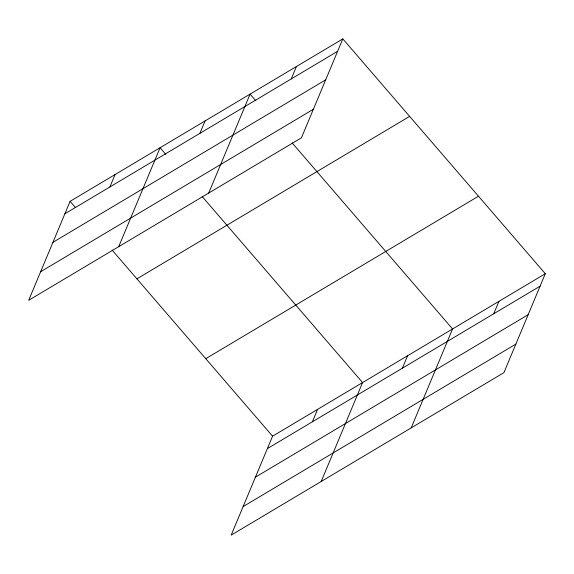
<?xml version="1.0" encoding="UTF-8"?>
<svg xmlns="http://www.w3.org/2000/svg" width="574" height="574" viewBox="0 0 574 574"><rect width="100%" height="100%" fill="white"/><g stroke="black" fill="none" stroke-linecap="round" stroke-linejoin="round"><path stroke-width="0.86" d="M342.814 38.881L70.085 201.345L28.7 300.281L301.429 137.817L342.814 38.881L545.3 273.719L503.915 372.655L231.186 535.119L272.571 436.183L545.3 273.719M109.885 186.966L115.087 174.539M118.703 246.669L160.089 147.733L165.85 154.413M199.888 133.355L205.09 120.92M208.699 193.051L250.085 94.114L255.846 100.794M291.248 78.932L296.449 66.498M312.371 421.811L317.573 409.377M321.189 481.507L362.574 382.571L202.134 196.502M402.374 368.199L407.569 355.765M411.185 427.895L452.57 328.959L292.137 142.883M493.733 313.77L498.935 301.336M64.884 213.779L337.612 51.308M52.944 242.321L325.673 79.858M40.639 271.732L313.368 109.268M136.906 278.842L409.635 116.379M205.75 358.685L478.479 196.222M267.369 448.617L540.098 286.153M255.43 477.166L528.159 314.696M243.125 506.577L515.854 344.113M70.085 201.345L75.273 207.358M112.138 250.113L272.571 436.183"/></g></svg>
